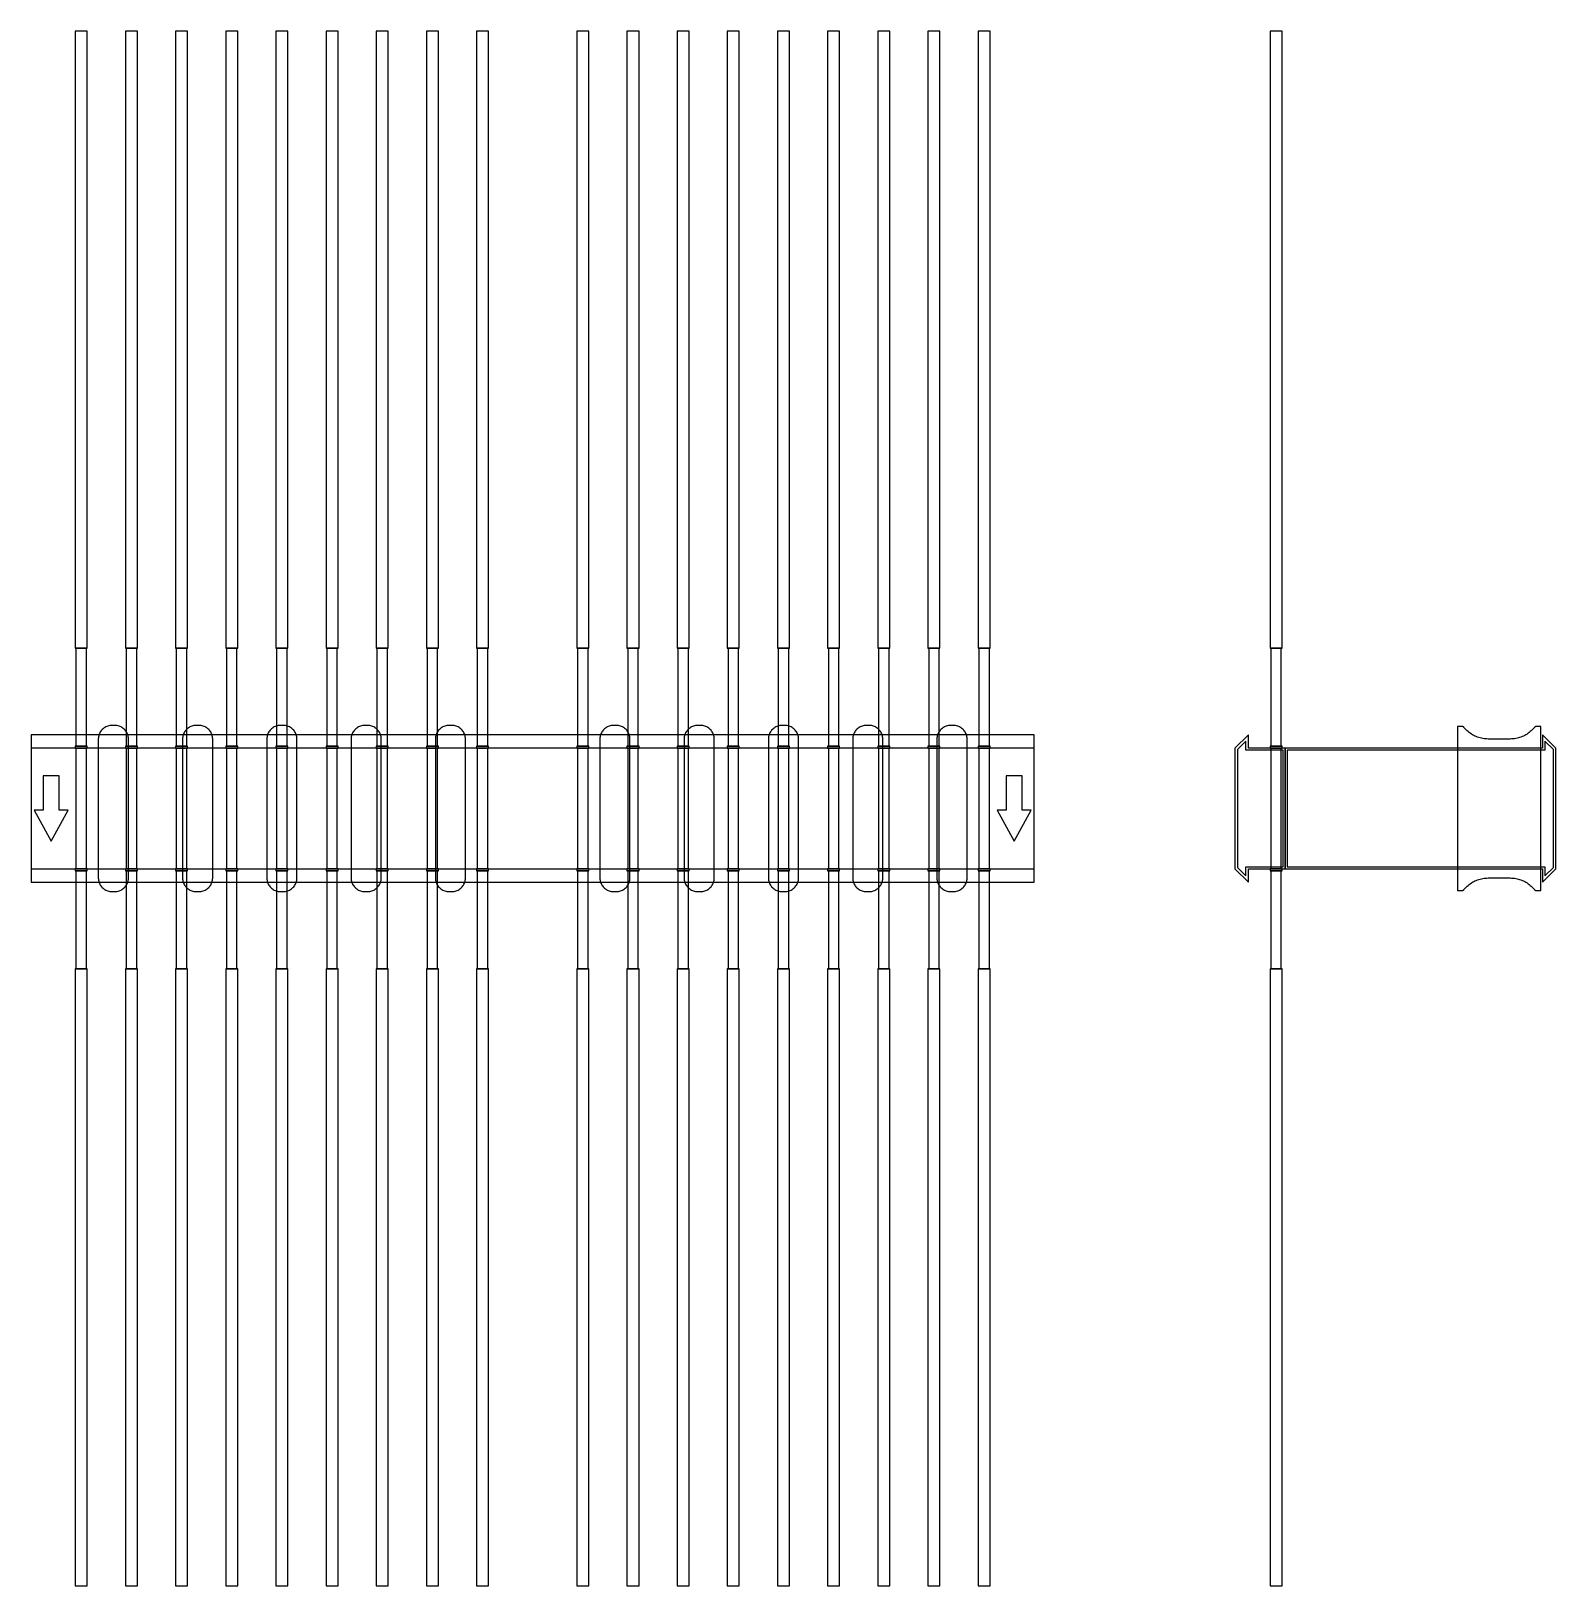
# Model space of a CAD drawing. Extents: x 0 to 1520, y -775 to 775.
import ezdxf

# ---------------------------------------------------------------- set-up
doc = ezdxf.new("R2010")
doc.units = 0
doc.layers.add('Halfen', color=7, linetype='CONTINUOUS')

msp = doc.modelspace()

# ---------------------------------------------------------------- linework, layer by layer
at = {"layer": 'Halfen', "color": 7}
for points in [[(56, 160), (56, 775), (44, 775), (44, 160)], [(106, 160), (106, 775), (94, 775), (94, 160)], [(156, 160), (156, 775), (144, 775), (144, 160)], [(206, 160), (206, 775), (194, 775), (194, 160)], [(256, 160), (256, 775), (244, 775), (244, 160)], [(306, 160), (306, 775), (294, 775), (294, 160)], [(356, 160), (356, 775), (344, 775), (344, 160)], [(406, 160), (406, 775), (394, 775), (394, 160)], [(456, 160), (456, 775), (444, 775), (444, 160)], [(556, 160), (556, 775), (544, 775), (544, 160)], [(606, 160), (606, 775), (594, 775), (594, 160)], [(656, 160), (656, 775), (644, 775), (644, 160)], [(706, 160), (706, 775), (694, 775), (694, 160)], [(756, 160), (756, 775), (744, 775), (744, 160)], [(806, 160), (806, 775), (794, 775), (794, 160)], [(856, 160), (856, 775), (844, 775), (844, 160)], [(906, 160), (906, 775), (894, 775), (894, 160)], [(956, 160), (956, 775), (944, 775), (944, 160)], [(1247, 160), (1247, 775), (1235, 775), (1235, 160)], [(55.25, 62), (55.25, 160), (44.75, 160), (44.75, 62)], [(105.25, 62), (105.25, 160), (94.75, 160), (94.75, 62)], [(155.25, 62), (155.25, 160), (144.75, 160), (144.75, 62)], [(205.25, 62), (205.25, 160), (194.75, 160), (194.75, 62)], [(255.25, 62), (255.25, 160), (244.75, 160), (244.75, 62)], [(305.25, 62), (305.25, 160), (294.75, 160), (294.75, 62)], [(355.25, 62), (355.25, 160), (344.75, 160), (344.75, 62)], [(405.25, 62), (405.25, 160), (394.75, 160), (394.75, 62)], [(455.25, 62), (455.25, 160), (444.75, 160), (444.75, 62)], [(555.25, 62), (555.25, 160), (544.75, 160), (544.75, 62)], [(605.25, 62), (605.25, 160), (594.75, 160), (594.75, 62)], [(655.25, 62), (655.25, 160), (644.75, 160), (644.75, 62)], [(705.25, 62), (705.25, 160), (694.75, 160), (694.75, 62)], [(755.25, 62), (755.25, 160), (744.75, 160), (744.75, 62)], [(805.25, 62), (805.25, 160), (794.75, 160), (794.75, 62)], [(855.25, 62), (855.25, 160), (844.75, 160), (844.75, 62)], [(905.25, 62), (905.25, 160), (894.75, 160), (894.75, 62)], [(955.25, 62), (955.25, 160), (944.75, 160), (944.75, 62)], [(1246.25, 62), (1246.25, 160), (1235.75, 160), (1235.75, 62)], [(97, -69.3), (97, -56.8), (97, 69.3), (96.958, 70.359), (96.834, 71.412), (96.627, 72.452), (96.339, 73.472), (95.972, 74.466), (95.529, 75.429), (95.011, 76.354), (94.422, 77.235), (93.765, 78.068), (93.046, 78.846), (92.268, 79.565), (91.435, 80.222), (90.554, 80.811), (89.629, 81.329), (88.666, 81.772), (87.672, 82.139), (86.652, 82.427), (85.612, 82.634), (84.559, 82.758), (83.5, 82.8), (80.5, 82.8), (79.441, 82.758), (78.388, 82.634), (77.348, 82.427), (76.328, 82.139), (75.334, 81.772), (74.371, 81.329), (73.446, 80.811), (72.565, 80.222), (71.732, 79.565), (70.954, 78.846), (70.235, 78.068), (69.578, 77.235), (68.989, 76.354), (68.471, 75.429), (68.028, 74.466), (67.661, 73.472), (67.373, 72.452), (67.166, 71.412), (67.042, 70.359), (67, 69.3), (67, -56.8), (67, -69.3), (67.042, -70.359), (67.166, -71.412), (67.373, -72.452), (67.661, -73.472), (68.028, -74.466), (68.471, -75.429), (68.989, -76.354), (69.578, -77.235), (70.235, -78.068), (70.954, -78.846), (71.732, -79.565), (72.565, -80.222), (73.446, -80.811), (74.371, -81.329), (75.334, -81.772), (76.328, -82.139), (77.348, -82.427), (78.388, -82.634), (79.441, -82.758), (80.5, -82.8), (83.5, -82.8), (84.559, -82.758), (85.612, -82.634), (86.652, -82.427), (87.672, -82.139), (88.666, -81.772), (89.629, -81.329), (90.554, -80.811), (91.435, -80.222), (92.268, -79.565), (93.046, -78.846), (93.765, -78.068), (94.422, -77.235), (95.011, -76.354), (95.529, -75.429), (95.972, -74.466), (96.339, -73.472), (96.627, -72.452), (96.834, -71.412), (96.958, -70.359), (97, -69.3)], [(181, -69.3), (181, -56.8), (181, 69.3), (180.958, 70.359), (180.834, 71.412), (180.627, 72.452), (180.339, 73.472), (179.972, 74.466), (179.529, 75.429), (179.011, 76.354), (178.422, 77.235), (177.765, 78.068), (177.046, 78.846), (176.268, 79.565), (175.435, 80.222), (174.554, 80.811), (173.629, 81.329), (172.666, 81.772), (171.672, 82.139), (170.652, 82.427), (169.612, 82.634), (168.559, 82.758), (167.5, 82.8), (164.5, 82.8), (163.441, 82.758), (162.388, 82.634), (161.348, 82.427), (160.328, 82.139), (159.334, 81.772), (158.371, 81.329), (157.446, 80.811), (156.565, 80.222), (155.732, 79.565), (154.954, 78.846), (154.235, 78.068), (153.578, 77.235), (152.989, 76.354), (152.471, 75.429), (152.028, 74.466), (151.661, 73.472), (151.373, 72.452), (151.166, 71.412), (151.042, 70.359), (151, 69.3), (151, -56.8), (151, -69.3), (151.042, -70.359), (151.166, -71.412), (151.373, -72.452), (151.661, -73.472), (152.028, -74.466), (152.471, -75.429), (152.989, -76.354), (153.578, -77.235), (154.235, -78.068), (154.954, -78.846), (155.732, -79.565), (156.565, -80.222), (157.446, -80.811), (158.371, -81.329), (159.334, -81.772), (160.328, -82.139), (161.348, -82.427), (162.388, -82.634), (163.441, -82.758), (164.5, -82.8), (167.5, -82.8), (168.559, -82.758), (169.612, -82.634), (170.652, -82.427), (171.672, -82.139), (172.666, -81.772), (173.629, -81.329), (174.554, -80.811), (175.435, -80.222), (176.268, -79.565), (177.046, -78.846), (177.765, -78.068), (178.422, -77.235), (179.011, -76.354), (179.529, -75.429), (179.972, -74.466), (180.339, -73.472), (180.627, -72.452), (180.834, -71.412), (180.958, -70.359), (181, -69.3)], [(265, -69.3), (265, -56.8), (265, 69.3), (264.958, 70.359), (264.834, 71.412), (264.627, 72.452), (264.339, 73.472), (263.972, 74.466), (263.529, 75.429), (263.011, 76.354), (262.422, 77.235), (261.765, 78.068), (261.046, 78.846), (260.268, 79.565), (259.435, 80.222), (258.554, 80.811), (257.629, 81.329), (256.666, 81.772), (255.672, 82.139), (254.652, 82.427), (253.612, 82.634), (252.559, 82.758), (251.5, 82.8), (248.5, 82.8), (247.441, 82.758), (246.388, 82.634), (245.348, 82.427), (244.328, 82.139), (243.334, 81.772), (242.371, 81.329), (241.446, 80.811), (240.565, 80.222), (239.732, 79.565), (238.954, 78.846), (238.235, 78.068), (237.578, 77.235), (236.989, 76.354), (236.471, 75.429), (236.028, 74.466), (235.661, 73.472), (235.373, 72.452), (235.166, 71.412), (235.042, 70.359), (235, 69.3), (235, -56.8), (235, -69.3), (235.042, -70.359), (235.166, -71.412), (235.373, -72.452), (235.661, -73.472), (236.028, -74.466), (236.471, -75.429), (236.989, -76.354), (237.578, -77.235), (238.235, -78.068), (238.954, -78.846), (239.732, -79.565), (240.565, -80.222), (241.446, -80.811), (242.371, -81.329), (243.334, -81.772), (244.328, -82.139), (245.348, -82.427), (246.388, -82.634), (247.441, -82.758), (248.5, -82.8), (251.5, -82.8), (252.559, -82.758), (253.612, -82.634), (254.652, -82.427), (255.672, -82.139), (256.666, -81.772), (257.629, -81.329), (258.554, -80.811), (259.435, -80.222), (260.268, -79.565), (261.046, -78.846), (261.765, -78.068), (262.422, -77.235), (263.011, -76.354), (263.529, -75.429), (263.972, -74.466), (264.339, -73.472), (264.627, -72.452), (264.834, -71.412), (264.958, -70.359), (265, -69.3)], [(349, -69.3), (349, -56.8), (349, 69.3), (348.958, 70.359), (348.834, 71.412), (348.627, 72.452), (348.339, 73.472), (347.972, 74.466), (347.529, 75.429), (347.011, 76.354), (346.422, 77.235), (345.765, 78.068), (345.046, 78.846), (344.268, 79.565), (343.435, 80.222), (342.554, 80.811), (341.629, 81.329), (340.666, 81.772), (339.672, 82.139), (338.652, 82.427), (337.612, 82.634), (336.559, 82.758), (335.5, 82.8), (332.5, 82.8), (331.441, 82.758), (330.388, 82.634), (329.348, 82.427), (328.328, 82.139), (327.334, 81.772), (326.371, 81.329), (325.446, 80.811), (324.565, 80.222), (323.732, 79.565), (322.954, 78.846), (322.235, 78.068), (321.578, 77.235), (320.989, 76.354), (320.471, 75.429), (320.028, 74.466), (319.661, 73.472), (319.373, 72.452), (319.166, 71.412), (319.042, 70.359), (319, 69.3), (319, -56.8), (319, -69.3), (319.042, -70.359), (319.166, -71.412), (319.373, -72.452), (319.661, -73.472), (320.028, -74.466), (320.471, -75.429), (320.989, -76.354), (321.578, -77.235), (322.235, -78.068), (322.954, -78.846), (323.732, -79.565), (324.565, -80.222), (325.446, -80.811), (326.371, -81.329), (327.334, -81.772), (328.328, -82.139), (329.348, -82.427), (330.388, -82.634), (331.441, -82.758), (332.5, -82.8), (335.5, -82.8), (336.559, -82.758), (337.612, -82.634), (338.652, -82.427), (339.672, -82.139), (340.666, -81.772), (341.629, -81.329), (342.554, -80.811), (343.435, -80.222), (344.268, -79.565), (345.046, -78.846), (345.765, -78.068), (346.422, -77.235), (347.011, -76.354), (347.529, -75.429), (347.972, -74.466), (348.339, -73.472), (348.627, -72.452), (348.834, -71.412), (348.958, -70.359), (349, -69.3)], [(433, -69.3), (433, -56.8), (433, 69.3), (432.958, 70.359), (432.834, 71.412), (432.627, 72.452), (432.339, 73.472), (431.972, 74.466), (431.529, 75.429), (431.011, 76.354), (430.422, 77.235), (429.765, 78.068), (429.046, 78.846), (428.268, 79.565), (427.435, 80.222), (426.554, 80.811), (425.629, 81.329), (424.666, 81.772), (423.672, 82.139), (422.652, 82.427), (421.612, 82.634), (420.559, 82.758), (419.5, 82.8), (416.5, 82.8), (415.441, 82.758), (414.388, 82.634), (413.348, 82.427), (412.328, 82.139), (411.334, 81.772), (410.371, 81.329), (409.446, 80.811), (408.565, 80.222), (407.732, 79.565), (406.954, 78.846), (406.235, 78.068), (405.578, 77.235), (404.989, 76.354), (404.471, 75.429), (404.028, 74.466), (403.661, 73.472), (403.373, 72.452), (403.166, 71.412), (403.042, 70.359), (403, 69.3), (403, -56.8), (403, -69.3), (403.042, -70.359), (403.166, -71.412), (403.373, -72.452), (403.661, -73.472), (404.028, -74.466), (404.471, -75.429), (404.989, -76.354), (405.578, -77.235), (406.235, -78.068), (406.954, -78.846), (407.732, -79.565), (408.565, -80.222), (409.446, -80.811), (410.371, -81.329), (411.334, -81.772), (412.328, -82.139), (413.348, -82.427), (414.388, -82.634), (415.441, -82.758), (416.5, -82.8), (419.5, -82.8), (420.559, -82.758), (421.612, -82.634), (422.652, -82.427), (423.672, -82.139), (424.666, -81.772), (425.629, -81.329), (426.554, -80.811), (427.435, -80.222), (428.268, -79.565), (429.046, -78.846), (429.765, -78.068), (430.422, -77.235), (431.011, -76.354), (431.529, -75.429), (431.972, -74.466), (432.339, -73.472), (432.627, -72.452), (432.834, -71.412), (432.958, -70.359), (433, -69.3)], [(597, -69.3), (597, -56.8), (597, 69.3), (596.958, 70.359), (596.834, 71.412), (596.627, 72.452), (596.339, 73.472), (595.972, 74.466), (595.529, 75.429), (595.011, 76.354), (594.422, 77.235), (593.765, 78.068), (593.046, 78.846), (592.268, 79.565), (591.435, 80.222), (590.554, 80.811), (589.629, 81.329), (588.666, 81.772), (587.672, 82.139), (586.652, 82.427), (585.612, 82.634), (584.559, 82.758), (583.5, 82.8), (580.5, 82.8), (579.441, 82.758), (578.388, 82.634), (577.348, 82.427), (576.328, 82.139), (575.334, 81.772), (574.371, 81.329), (573.446, 80.811), (572.565, 80.222), (571.732, 79.565), (570.954, 78.846), (570.235, 78.068), (569.578, 77.235), (568.989, 76.354), (568.471, 75.429), (568.028, 74.466), (567.661, 73.472), (567.373, 72.452), (567.166, 71.412), (567.042, 70.359), (567, 69.3), (567, -56.8), (567, -69.3), (567.042, -70.359), (567.166, -71.412), (567.373, -72.452), (567.661, -73.472), (568.028, -74.466), (568.471, -75.429), (568.989, -76.354), (569.578, -77.235), (570.235, -78.068), (570.954, -78.846), (571.732, -79.565), (572.565, -80.222), (573.446, -80.811), (574.371, -81.329), (575.334, -81.772), (576.328, -82.139), (577.348, -82.427), (578.388, -82.634), (579.441, -82.758), (580.5, -82.8), (583.5, -82.8), (584.559, -82.758), (585.612, -82.634), (586.652, -82.427), (587.672, -82.139), (588.666, -81.772), (589.629, -81.329), (590.554, -80.811), (591.435, -80.222), (592.268, -79.565), (593.046, -78.846), (593.765, -78.068), (594.422, -77.235), (595.011, -76.354), (595.529, -75.429), (595.972, -74.466), (596.339, -73.472), (596.627, -72.452), (596.834, -71.412), (596.958, -70.359), (597, -69.3)], [(681, -69.3), (681, -56.8), (681, 69.3), (680.958, 70.359), (680.834, 71.412), (680.627, 72.452), (680.339, 73.472), (679.972, 74.466), (679.529, 75.429), (679.011, 76.354), (678.422, 77.235), (677.765, 78.068), (677.046, 78.846), (676.268, 79.565), (675.435, 80.222), (674.554, 80.811), (673.629, 81.329), (672.666, 81.772), (671.672, 82.139), (670.652, 82.427), (669.612, 82.634), (668.559, 82.758), (667.5, 82.8), (664.5, 82.8), (663.441, 82.758), (662.388, 82.634), (661.348, 82.427), (660.328, 82.139), (659.334, 81.772), (658.371, 81.329), (657.446, 80.811), (656.565, 80.222), (655.732, 79.565), (654.954, 78.846), (654.235, 78.068), (653.578, 77.235), (652.989, 76.354), (652.471, 75.429), (652.028, 74.466), (651.661, 73.472), (651.373, 72.452), (651.166, 71.412), (651.042, 70.359), (651, 69.3), (651, -56.8), (651, -69.3), (651.042, -70.359), (651.166, -71.412), (651.373, -72.452), (651.661, -73.472), (652.028, -74.466), (652.471, -75.429), (652.989, -76.354), (653.578, -77.235), (654.235, -78.068), (654.954, -78.846), (655.732, -79.565), (656.565, -80.222), (657.446, -80.811), (658.371, -81.329), (659.334, -81.772), (660.328, -82.139), (661.348, -82.427), (662.388, -82.634), (663.441, -82.758), (664.5, -82.8), (667.5, -82.8), (668.559, -82.758), (669.612, -82.634), (670.652, -82.427), (671.672, -82.139), (672.666, -81.772), (673.629, -81.329), (674.554, -80.811), (675.435, -80.222), (676.268, -79.565), (677.046, -78.846), (677.765, -78.068), (678.422, -77.235), (679.011, -76.354), (679.529, -75.429), (679.972, -74.466), (680.339, -73.472), (680.627, -72.452), (680.834, -71.412), (680.958, -70.359), (681, -69.3)], [(765, -69.3), (765, -56.8), (765, 69.3), (764.958, 70.359), (764.834, 71.412), (764.627, 72.452), (764.339, 73.472), (763.972, 74.466), (763.529, 75.429), (763.011, 76.354), (762.422, 77.235), (761.765, 78.068), (761.046, 78.846), (760.268, 79.565), (759.435, 80.222), (758.554, 80.811), (757.629, 81.329), (756.666, 81.772), (755.672, 82.139), (754.652, 82.427), (753.612, 82.634), (752.559, 82.758), (751.5, 82.8), (748.5, 82.8), (747.441, 82.758), (746.388, 82.634), (745.348, 82.427), (744.328, 82.139), (743.334, 81.772), (742.371, 81.329), (741.446, 80.811), (740.565, 80.222), (739.732, 79.565), (738.954, 78.846), (738.235, 78.068), (737.578, 77.235), (736.989, 76.354), (736.471, 75.429), (736.028, 74.466), (735.661, 73.472), (735.373, 72.452), (735.166, 71.412), (735.042, 70.359), (735, 69.3), (735, -56.8), (735, -69.3), (735.042, -70.359), (735.166, -71.412), (735.373, -72.452), (735.661, -73.472), (736.028, -74.466), (736.471, -75.429), (736.989, -76.354), (737.578, -77.235), (738.235, -78.068), (738.954, -78.846), (739.732, -79.565), (740.565, -80.222), (741.446, -80.811), (742.371, -81.329), (743.334, -81.772), (744.328, -82.139), (745.348, -82.427), (746.388, -82.634), (747.441, -82.758), (748.5, -82.8), (751.5, -82.8), (752.559, -82.758), (753.612, -82.634), (754.652, -82.427), (755.672, -82.139), (756.666, -81.772), (757.629, -81.329), (758.554, -80.811), (759.435, -80.222), (760.268, -79.565), (761.046, -78.846), (761.765, -78.068), (762.422, -77.235), (763.011, -76.354), (763.529, -75.429), (763.972, -74.466), (764.339, -73.472), (764.627, -72.452), (764.834, -71.412), (764.958, -70.359), (765, -69.3)], [(849, -69.3), (849, -56.8), (849, 69.3), (848.958, 70.359), (848.834, 71.412), (848.627, 72.452), (848.339, 73.472), (847.972, 74.466), (847.529, 75.429), (847.011, 76.354), (846.422, 77.235), (845.765, 78.068), (845.046, 78.846), (844.268, 79.565), (843.435, 80.222), (842.554, 80.811), (841.629, 81.329), (840.666, 81.772), (839.672, 82.139), (838.652, 82.427), (837.612, 82.634), (836.559, 82.758), (835.5, 82.8), (832.5, 82.8), (831.441, 82.758), (830.388, 82.634), (829.348, 82.427), (828.328, 82.139), (827.334, 81.772), (826.371, 81.329), (825.446, 80.811), (824.565, 80.222), (823.732, 79.565), (822.954, 78.846), (822.235, 78.068), (821.578, 77.235), (820.989, 76.354), (820.471, 75.429), (820.028, 74.466), (819.661, 73.472), (819.373, 72.452), (819.166, 71.412), (819.042, 70.359), (819, 69.3), (819, -56.8), (819, -69.3), (819.042, -70.359), (819.166, -71.412), (819.373, -72.452), (819.661, -73.472), (820.028, -74.466), (820.471, -75.429), (820.989, -76.354), (821.578, -77.235), (822.235, -78.068), (822.954, -78.846), (823.732, -79.565), (824.565, -80.222), (825.446, -80.811), (826.371, -81.329), (827.334, -81.772), (828.328, -82.139), (829.348, -82.427), (830.388, -82.634), (831.441, -82.758), (832.5, -82.8), (835.5, -82.8), (836.559, -82.758), (837.612, -82.634), (838.652, -82.427), (839.672, -82.139), (840.666, -81.772), (841.629, -81.329), (842.554, -80.811), (843.435, -80.222), (844.268, -79.565), (845.046, -78.846), (845.765, -78.068), (846.422, -77.235), (847.011, -76.354), (847.529, -75.429), (847.972, -74.466), (848.339, -73.472), (848.627, -72.452), (848.834, -71.412), (848.958, -70.359), (849, -69.3)], [(933, -69.3), (933, -56.8), (933, 69.3), (932.958, 70.359), (932.834, 71.412), (932.627, 72.452), (932.339, 73.472), (931.972, 74.466), (931.529, 75.429), (931.011, 76.354), (930.422, 77.235), (929.765, 78.068), (929.046, 78.846), (928.268, 79.565), (927.435, 80.222), (926.554, 80.811), (925.629, 81.329), (924.666, 81.772), (923.672, 82.139), (922.652, 82.427), (921.612, 82.634), (920.559, 82.758), (919.5, 82.8), (916.5, 82.8), (915.441, 82.758), (914.388, 82.634), (913.348, 82.427), (912.328, 82.139), (911.334, 81.772), (910.371, 81.329), (909.446, 80.811), (908.565, 80.222), (907.732, 79.565), (906.954, 78.846), (906.235, 78.068), (905.578, 77.235), (904.989, 76.354), (904.471, 75.429), (904.028, 74.466), (903.661, 73.472), (903.373, 72.452), (903.166, 71.412), (903.042, 70.359), (903, 69.3), (903, -56.8), (903, -69.3), (903.042, -70.359), (903.166, -71.412), (903.373, -72.452), (903.661, -73.472), (904.028, -74.466), (904.471, -75.429), (904.989, -76.354), (905.578, -77.235), (906.235, -78.068), (906.954, -78.846), (907.732, -79.565), (908.565, -80.222), (909.446, -80.811), (910.371, -81.329), (911.334, -81.772), (912.328, -82.139), (913.348, -82.427), (914.388, -82.634), (915.441, -82.758), (916.5, -82.8), (919.5, -82.8), (920.559, -82.758), (921.612, -82.634), (922.652, -82.427), (923.672, -82.139), (924.666, -81.772), (925.629, -81.329), (926.554, -80.811), (927.435, -80.222), (928.268, -79.565), (929.046, -78.846), (929.765, -78.068), (930.422, -77.235), (931.011, -76.354), (931.529, -75.429), (931.972, -74.466), (932.339, -73.472), (932.627, -72.452), (932.834, -71.412), (932.958, -70.359), (933, -69.3)], [(1505, -81.8), (1505, 81.8), (1501, 81.8), (1500.846, 81.797), (1500.691, 81.786), (1500.538, 81.769), (1500.385, 81.746), (1500.234, 81.715), (1500.084, 81.678), (1499.936, 81.634), (1499.789, 81.584), (1499.646, 81.527), (1499.505, 81.464), (1499.366, 81.395), (1499.231, 81.32), (1499.1, 81.239), (1498.972, 81.153), (1498.848, 81.06), (1498.728, 80.963), (1498.613, 80.86), (1498.502, 80.752), (1498.397, 80.639), (1498.296, 80.522), (1497.41, 79.491), (1496.479, 78.5), (1495.505, 77.551), (1494.491, 76.646), (1493.437, 75.787), (1492.347, 74.975), (1491.222, 74.211), (1490.064, 73.499), (1488.876, 72.838), (1487.66, 72.23), (1486.418, 71.676), (1485.153, 71.178), (1483.867, 70.736), (1482.563, 70.351), (1481.243, 70.024), (1479.911, 69.756), (1478.567, 69.547), (1477.216, 69.397), (1475.859, 69.307), (1474.5, 69.277), (1452.5, 69.277), (1451.141, 69.307), (1449.784, 69.397), (1448.433, 69.547), (1447.089, 69.756), (1445.757, 70.024), (1444.437, 70.351), (1443.133, 70.736), (1441.847, 71.178), (1440.582, 71.676), (1439.34, 72.23), (1438.124, 72.838), (1436.936, 73.499), (1435.778, 74.211), (1434.653, 74.975), (1433.563, 75.787), (1432.509, 76.646), (1431.495, 77.551), (1430.521, 78.5), (1429.59, 79.491), (1428.704, 80.522), (1428.603, 80.639), (1428.498, 80.752), (1428.387, 80.86), (1428.272, 80.963), (1428.152, 81.06), (1428.028, 81.153), (1427.9, 81.239), (1427.769, 81.32), (1427.634, 81.395), (1427.495, 81.464), (1427.354, 81.527), (1427.211, 81.584), (1427.064, 81.634), (1426.916, 81.678), (1426.766, 81.715), (1426.615, 81.746), (1426.462, 81.769), (1426.309, 81.786), (1426.154, 81.797), (1426, 81.8), (1422, 81.8), (1422, -81.8), (1426, -81.8), (1426.154, -81.797), (1426.309, -81.786), (1426.462, -81.769), (1426.615, -81.746), (1426.766, -81.715), (1426.916, -81.678), (1427.064, -81.634), (1427.211, -81.584), (1427.354, -81.527), (1427.495, -81.464), (1427.634, -81.395), (1427.769, -81.32), (1427.9, -81.239), (1428.028, -81.153), (1428.152, -81.06), (1428.272, -80.963), (1428.387, -80.86), (1428.498, -80.752), (1428.603, -80.639), (1428.704, -80.522), (1429.59, -79.491), (1430.521, -78.5), (1431.495, -77.551), (1432.509, -76.646), (1433.563, -75.787), (1434.653, -74.975), (1435.778, -74.211), (1436.936, -73.499), (1438.124, -72.838), (1439.34, -72.23), (1440.582, -71.676), (1441.847, -71.178), (1443.133, -70.736), (1444.437, -70.351), (1445.757, -70.024), (1447.089, -69.756), (1448.433, -69.547), (1449.784, -69.397), (1451.141, -69.307), (1452.5, -69.277), (1474.5, -69.277), (1475.859, -69.307), (1477.216, -69.397), (1478.567, -69.547), (1479.911, -69.756), (1481.243, -70.024), (1482.563, -70.351), (1483.867, -70.736), (1485.153, -71.178), (1486.418, -71.676), (1487.66, -72.23), (1488.876, -72.838), (1490.064, -73.499), (1491.222, -74.211), (1492.347, -74.975), (1493.437, -75.787), (1494.491, -76.646), (1495.505, -77.551), (1496.479, -78.5), (1497.41, -79.491), (1498.296, -80.522), (1498.397, -80.639), (1498.502, -80.752), (1498.613, -80.86), (1498.728, -80.963), (1498.848, -81.06), (1498.972, -81.153), (1499.1, -81.239), (1499.231, -81.32), (1499.366, -81.395), (1499.505, -81.464), (1499.646, -81.527), (1499.789, -81.584), (1499.936, -81.634), (1500.084, -81.678), (1500.234, -81.715), (1500.385, -81.746), (1500.538, -81.769), (1500.691, -81.786), (1500.846, -81.797), (1501, -81.8)], [(0, -73.5), (1000, -73.5), (1000, 73.5), (0, 73.5)], [(56, 60), (56, 62), (44, 62), (44, 60)], [(106, 60), (106, 62), (94, 62), (94, 60)], [(156, 60), (156, 62), (144, 62), (144, 60)], [(206, 60), (206, 62), (194, 62), (194, 60)], [(256, 60), (256, 62), (244, 62), (244, 60)], [(306, 60), (306, 62), (294, 62), (294, 60)], [(356, 60), (356, 62), (344, 62), (344, 60)], [(406, 60), (406, 62), (394, 62), (394, 60)], [(456, 60), (456, 62), (444, 62), (444, 60)], [(556, 60), (556, 62), (544, 62), (544, 60)], [(606, 60), (606, 62), (594, 62), (594, 60)], [(656, 60), (656, 62), (644, 62), (644, 60)], [(706, 60), (706, 62), (694, 62), (694, 60)], [(756, 60), (756, 62), (744, 62), (744, 60)], [(806, 60), (806, 62), (794, 62), (794, 60)], [(856, 60), (856, 62), (844, 62), (844, 60)], [(906, 60), (906, 62), (894, 62), (894, 60)], [(956, 60), (956, 62), (944, 62), (944, 60)], [(1250, -60), (1250, 60), (1213.5, 60), (1213.5, 73.5), (1200, 60), (1200, -60), (1213.5, -73.5), (1213.5, -60)], [(1248, -58), (1248, 58), (1211, 58), (1211, 67.25), (1202.5, 58.75), (1202.5, -58.75), (1211, -67.25), (1211, -58)], [(1247, 60), (1247, 62), (1235, 62), (1235, 60)], [(1520, -60), (1520, 60), (1506.5, 73.5), (1506.5, 60), (1250, 60), (1250, -60), (1506.5, -60), (1506.5, -73.5)], [(1517.5, -58.75), (1517.5, 58.75), (1509, 67.25), (1509, 58), (1252, 58), (1252, -58), (1509, -58), (1509, -67.25)], [(0, -60), (1000, -60), (1000, 60), (0, 60)], [(55.25, -60), (55.25, 60), (44.75, 60), (44.75, -60)], [(105.25, -60), (105.25, 60), (94.75, 60), (94.75, -60)], [(155.25, -60), (155.25, 60), (144.75, 60), (144.75, -60)], [(205.25, -60), (205.25, 60), (194.75, 60), (194.75, -60)], [(255.25, -60), (255.25, 60), (244.75, 60), (244.75, -60)], [(305.25, -60), (305.25, 60), (294.75, 60), (294.75, -60)], [(355.25, -60), (355.25, 60), (344.75, 60), (344.75, -60)], [(405.25, -60), (405.25, 60), (394.75, 60), (394.75, -60)], [(455.25, -60), (455.25, 60), (444.75, 60), (444.75, -60)], [(555.25, -60), (555.25, 60), (544.75, 60), (544.75, -60)], [(605.25, -60), (605.25, 60), (594.75, 60), (594.75, -60)], [(655.25, -60), (655.25, 60), (644.75, 60), (644.75, -60)], [(705.25, -60), (705.25, 60), (694.75, 60), (694.75, -60)], [(755.25, -60), (755.25, 60), (744.75, 60), (744.75, -60)], [(805.25, -60), (805.25, 60), (794.75, 60), (794.75, -60)], [(855.25, -60), (855.25, 60), (844.75, 60), (844.75, -60)], [(905.25, -60), (905.25, 60), (894.75, 60), (894.75, -60)], [(955.25, -60), (955.25, 60), (944.75, 60), (944.75, -60)], [(1246.25, -60), (1246.25, 60), (1235.75, 60), (1235.75, -60)], [(20, -32.5), (37, -1.5), (28, -1.5), (28, 32.5), (12, 32.5), (12, -1.5), (3, -1.5)], [(980, -32.5), (997, -1.5), (988, -1.5), (988, 32.5), (972, 32.5), (972, -1.5), (963, -1.5)], [(56, -62), (56, -60), (44, -60), (44, -62)], [(55.25, -160), (55.25, -62), (44.75, -62), (44.75, -160)], [(106, -62), (106, -60), (94, -60), (94, -62)], [(105.25, -160), (105.25, -62), (94.75, -62), (94.75, -160)], [(156, -62), (156, -60), (144, -60), (144, -62)], [(155.25, -160), (155.25, -62), (144.75, -62), (144.75, -160)], [(206, -62), (206, -60), (194, -60), (194, -62)], [(205.25, -160), (205.25, -62), (194.75, -62), (194.75, -160)], [(256, -62), (256, -60), (244, -60), (244, -62)], [(255.25, -160), (255.25, -62), (244.75, -62), (244.75, -160)], [(306, -62), (306, -60), (294, -60), (294, -62)], [(305.25, -160), (305.25, -62), (294.75, -62), (294.75, -160)], [(356, -62), (356, -60), (344, -60), (344, -62)], [(355.25, -160), (355.25, -62), (344.75, -62), (344.75, -160)], [(406, -62), (406, -60), (394, -60), (394, -62)], [(405.25, -160), (405.25, -62), (394.75, -62), (394.75, -160)], [(456, -62), (456, -60), (444, -60), (444, -62)], [(455.25, -160), (455.25, -62), (444.75, -62), (444.75, -160)], [(556, -62), (556, -60), (544, -60), (544, -62)], [(555.25, -160), (555.25, -62), (544.75, -62), (544.75, -160)], [(606, -62), (606, -60), (594, -60), (594, -62)], [(605.25, -160), (605.25, -62), (594.75, -62), (594.75, -160)], [(656, -62), (656, -60), (644, -60), (644, -62)], [(655.25, -160), (655.25, -62), (644.75, -62), (644.75, -160)], [(706, -62), (706, -60), (694, -60), (694, -62)], [(705.25, -160), (705.25, -62), (694.75, -62), (694.75, -160)], [(756, -62), (756, -60), (744, -60), (744, -62)], [(755.25, -160), (755.25, -62), (744.75, -62), (744.75, -160)], [(806, -62), (806, -60), (794, -60), (794, -62)], [(805.25, -160), (805.25, -62), (794.75, -62), (794.75, -160)], [(856, -62), (856, -60), (844, -60), (844, -62)], [(855.25, -160), (855.25, -62), (844.75, -62), (844.75, -160)], [(906, -62), (906, -60), (894, -60), (894, -62)], [(905.25, -160), (905.25, -62), (894.75, -62), (894.75, -160)], [(956, -62), (956, -60), (944, -60), (944, -62)], [(955.25, -160), (955.25, -62), (944.75, -62), (944.75, -160)], [(1247, -62), (1247, -60), (1235, -60), (1235, -62)], [(1246.25, -160), (1246.25, -62), (1235.75, -62), (1235.75, -160)], [(56, -775), (56, -160), (44, -160), (44, -775)], [(106, -775), (106, -160), (94, -160), (94, -775)], [(156, -775), (156, -160), (144, -160), (144, -775)], [(206, -775), (206, -160), (194, -160), (194, -775)], [(256, -775), (256, -160), (244, -160), (244, -775)], [(306, -775), (306, -160), (294, -160), (294, -775)], [(356, -775), (356, -160), (344, -160), (344, -775)], [(406, -775), (406, -160), (394, -160), (394, -775)], [(456, -775), (456, -160), (444, -160), (444, -775)], [(556, -775), (556, -160), (544, -160), (544, -775)], [(606, -775), (606, -160), (594, -160), (594, -775)], [(656, -775), (656, -160), (644, -160), (644, -775)], [(706, -775), (706, -160), (694, -160), (694, -775)], [(756, -775), (756, -160), (744, -160), (744, -775)], [(806, -775), (806, -160), (794, -160), (794, -775)], [(856, -775), (856, -160), (844, -160), (844, -775)], [(906, -775), (906, -160), (894, -160), (894, -775)], [(956, -775), (956, -160), (944, -160), (944, -775)], [(1247, -775), (1247, -160), (1235, -160), (1235, -775)]]:
    msp.add_lwpolyline(points, close=True, dxfattribs=at)

doc.saveas('drawing.dxf')
